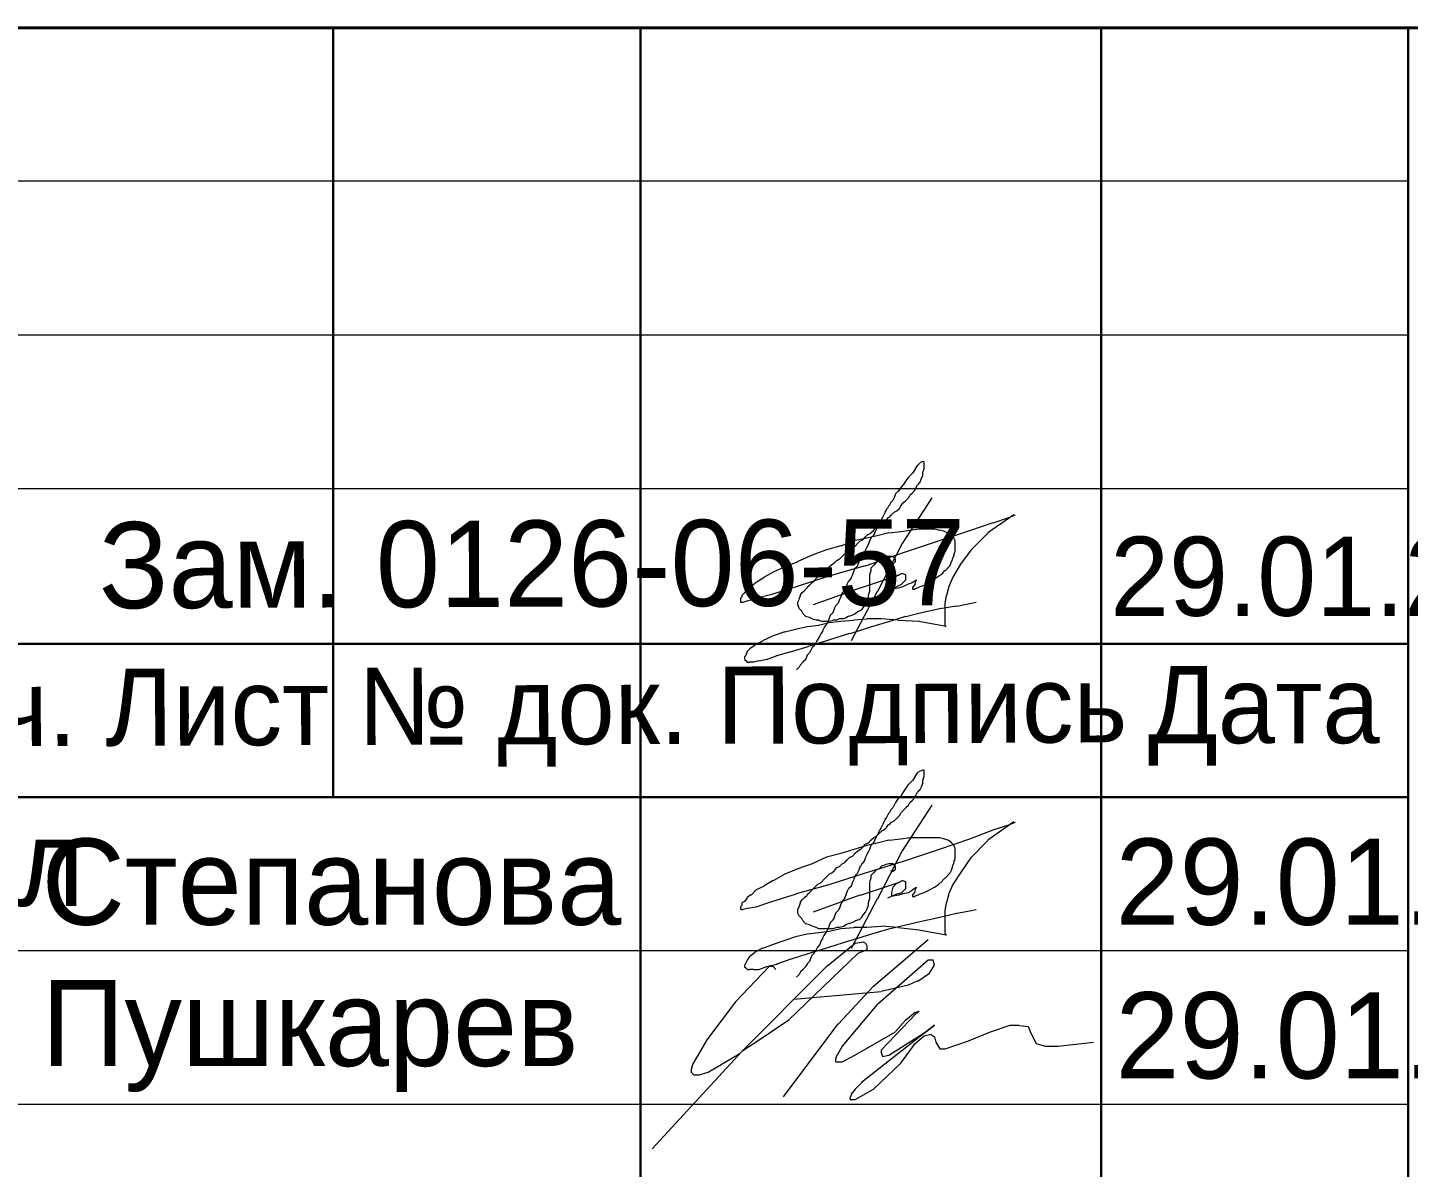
# Model space of a CAD drawing. Header units: millimetres. Extents: x -401725 to 250493, y 305116 to 802890.
# Drawn here: x -375096.663 to -375094.895, y 508959.035 to 508960.494 of the extents above; entities that cross this region are included whole.
import ezdxf

# ---------------------------------------------------------------- set-up
doc = ezdxf.new("R2010")
doc.units = ezdxf.units.MM
doc.layers.add('PDF _Геометрия', color=7, linetype='Continuous', true_color=0x1d1d1d)
doc.layers.add('PDF _Текст', color=7, linetype='Continuous')

msp = doc.modelspace()

# ---------------------------------------------------------------- linework, layer by layer
at = {"layer": 'PDF _Геометрия', "color": 7, "lineweight": 40}
msp.add_lwpolyline([(-375090.1697171002, 508960.4936538667), (-375097.4529320637, 508960.4936538667)], dxfattribs=at)
at = {"layer": 'PDF _Геометрия', "color": 7, "lineweight": 30}
for points in [[(-375096.2713508078, 508960.4937047294), (-375096.2713508078, 508959.5087061833)], [(-375095.8779758349, 508960.4937928913), (-375095.8779758349, 508958.3287204412)], [(-375095.2881863384, 508960.4939454792), (-375095.2881863384, 508958.3289234793)], [(-375094.8948147564, 508960.4938946165), (-375094.8948147564, 508958.3290660636)], [(-375094.8948147564, 508959.7054356864), (-375097.4530848929, 508959.7054356864)], [(-375094.8948147564, 508959.5088380573), (-375097.4530848929, 508959.5088380573)]]:
    msp.add_lwpolyline(points, dxfattribs=at)
at = {"layer": 'PDF _Геометрия', "color": 7, "lineweight": 9}
for points in [[(-375094.8948147564, 508960.2972935966), (-375097.4530848929, 508960.2972935966)], [(-375094.8948147564, 508960.1004348726), (-375097.4530848929, 508960.1004348726)], [(-375094.8948147564, 508959.9038372434), (-375097.4530848929, 508959.9038372434)], [(-375094.8948147564, 508959.3122370373), (-375097.4530848929, 508959.3122370373)], [(-375094.8948147564, 508959.1156360173), (-375097.4530848929, 508959.1156360173)]]:
    msp.add_lwpolyline(points, dxfattribs=at)
at = {"layer": 'PDF _Геометрия', "color": 5, "lineweight": 9}
for points in [[(-375095.5231784717, 508959.9339682656), (-375095.5264693898, 508959.9289053146)], [(-375095.5196486051, 508959.9371115761), (-375095.5229397988, 508959.9338203825)], [(-375095.5163866151, 508959.9386917085), (-375095.5196780842, 508959.937170037)], [(-375095.5147590109, 508959.9371997381), (-375095.5165313405, 508959.9387214095)], [(-375095.5147590109, 508959.9339072304), (-375095.5147590109, 508959.9371986996)], [(-375095.5147590109, 508959.9288447033), (-375095.5147590109, 508959.933908502)], [(-375095.5348599224, 508959.9187908567), (-375095.5381497385, 508959.9139826639)], [(-375095.5296990608, 508959.9237313136), (-375095.5347611641, 508959.9186692103)], [(-375095.5264404617, 508959.9288480941), (-375095.5297311043, 508959.9237855671)], [(-375095.5197910205, 508959.9120769895), (-375095.5180188393, 508959.9171403644)], [(-375095.5181600255, 508959.9171700343), (-375095.516387696, 508959.9204615034)], [(-375095.5165290305, 508959.9255521957), (-375095.514756701, 508959.9288436649)], [(-375095.5163866151, 508959.9204625419), (-375095.5163866151, 508959.9255263406)], [(-375095.5481723681, 508959.9005650809), (-375095.5514610822, 508959.8972763668)], [(-375095.5446425016, 508959.9054716293), (-375095.5479314912, 508959.9004116453)], [(-375095.5413805116, 508959.9088116087), (-375095.5446697767, 508959.9055223436)], [(-375095.5381219124, 508959.9139283893), (-375095.541411453, 508959.9088675576)], [(-375095.5329881776, 508959.8953838743), (-375095.5296978105, 508959.8986742414)], [(-375095.5297295784, 508959.8987272445), (-375095.5264389358, 508959.9022710135)], [(-375095.526582877, 508959.9022978012), (-375095.5248109925, 508959.9055884438)], [(-375095.524951882, 508959.9056174355), (-375095.5231798492, 508959.9089083537)], [(-375095.5229377219, 508959.9087573552), (-375095.5196465282, 508959.9120510806)], [(-375095.5598538189, 508959.8821290729), (-375095.5616242199, 508959.8788411853)], [(-375095.5579515565, 508959.8854893973), (-375095.5597219575, 508959.8819485953)], [(-375095.5546929573, 508959.8888259858), (-375095.5579811204, 508959.8855378228)], [(-375095.5530619624, 508959.8921388385), (-375095.55483266, 508959.8888503999)], [(-375095.5514309673, 508959.8972251015), (-375095.5532016651, 508959.8921659652)], [(-375095.5464125212, 508959.8786534598), (-375095.5446415268, 508959.8819424494)], [(-375095.5446696284, 508959.8819934392), (-375095.5413803632, 508959.8855357247)], [(-375095.5047051643, 508959.8920947576), (-375095.5429464448, 508959.8338464496)], [(-375095.5414110292, 508959.8855877317), (-375095.5381214886, 508959.8888772724)], [(-375095.5381490391, 508959.8889311019), (-375095.5348592231, 508959.8922209181)], [(-375095.5347310704, 508959.8920405041), (-375095.5329594826, 508959.8953305957)], [(-375095.5696330073, 508959.8637778359), (-375095.5714029632, 508959.8604907749)], [(-375095.5680054031, 508959.8670872977), (-375095.5697755074, 508959.8637999612)], [(-375095.5663744081, 508959.8704001504), (-375095.5681445124, 508959.8671102851)], [(-375095.5647434131, 508959.8737096122), (-375095.5665136657, 508959.8704220001)], [(-375095.5664015348, 508959.8620993691), (-375095.5631139228, 508959.8638696218)], [(-375095.5631158089, 508959.8772733871), (-375095.5648860615, 508959.8737354107)], [(-375095.5614848139, 508959.8788162202), (-375095.5632550666, 508959.8772963319)], [(-375095.5631429356, 508959.8639202513), (-375095.5598550481, 508959.8672081389)], [(-375095.5596096783, 508959.8670466076), (-375095.5563215152, 508959.8703373001)], [(-375095.5563510791, 508959.870386587), (-375095.5530626405, 508959.8736750256)], [(-375095.5530924799, 508959.8737231756), (-375095.5498037658, 508959.8754940216)], [(-375095.5495592225, 508959.8753406072), (-375095.5462702329, 508959.8786295968)], [(-375095.3998433751, 508959.87060021), (-375095.4331028729, 508959.8472423948)], [(-375095.426417404, 508959.8603090046), (-375095.4063634981, 508959.8671603326)], [(-375095.4063198834, 508959.867124597), (-375095.3979408372, 508959.8704279724)], [(-375095.5897644363, 508959.8422290349), (-375095.5864787528, 508959.8455147184)], [(-375095.5862311789, 508959.8453486096), (-375095.5829452199, 508959.8471179721)], [(-375095.5829725798, 508959.84716271), (-375095.5796863452, 508959.8504489445)], [(-375095.5780558588, 508959.847186446), (-375095.5798255181, 508959.8438999359)], [(-375095.5797105897, 508959.8504925169), (-375095.5764240797, 508959.8537790269)], [(-375095.5764248638, 508959.8504925169), (-375095.5781945231, 508959.8472060069)], [(-375095.5747972596, 508959.8538019787), (-375095.5765670672, 508959.8505151931)], [(-375095.5764519905, 508959.8538257146), (-375095.573165205, 508959.8555955222)], [(-375095.5731662646, 508959.8571114405), (-375095.5749360722, 508959.8538246549)], [(-375095.5598538189, 508959.847227136), (-375095.5732582836, 508959.8439392485)], [(-375095.5712640022, 508959.8604683741), (-375095.5730339582, 508959.8569284622)], [(-375095.572922124, 508959.8554329737), (-375095.5696350629, 508959.8587200348)], [(-375095.569660134, 508959.8587661714), (-375095.5663727974, 508959.862053508)], [(-375095.5446425016, 508959.8487970959), (-375095.5595694544, 508959.8470261015)], [(-375095.53295766, 508959.8502822847), (-375095.5445995227, 508959.8487637808)], [(-375095.5212762093, 508959.8520251775), (-375095.5329209965, 508959.8502531446)], [(-375095.511497021, 508959.8521811562), (-375095.5213722549, 508959.8521811562)], [(-375095.5014465652, 508959.8521336844), (-375095.5113242787, 508959.8521336844)], [(-375095.4946547087, 508959.8505162528), (-375095.501240953, 508959.8520386885)], [(-375095.4964111648, 508959.8371122543), (-375095.4563502314, 508959.8502968653)], [(-375095.4881341194, 508959.8488547402), (-375095.4947214659, 508959.850625723)], [(-375095.4829732579, 508959.8469558686), (-375095.4880408713, 508959.8487295334)], [(-375095.4797112679, 508959.8437176145), (-375095.4830054921, 508959.8470118387)], [(-375095.4564060107, 508959.8504348726), (-375095.4264645791, 508959.8605845104)], [(-375095.4329854649, 508959.847013513), (-375095.4545498426, 508959.8254491353)], [(-375095.6215230626, 508959.830550975), (-375095.6399579686, 508959.8255003158)], [(-375095.6046807503, 508959.8371529444), (-375095.6213549192, 508959.8303316935)], [(-375095.6095940804, 508959.8255087929), (-375095.6063097744, 508959.8287956253)], [(-375095.6063320904, 508959.828835209), (-375095.6030477844, 508959.8303510425)], [(-375095.5881063145, 508959.8404352795), (-375095.6047874771, 508959.837149596)], [(-375095.6030734912, 508959.8303916054), (-375095.5997889097, 508959.833928847)], [(-375095.599814892, 508959.8339689437), (-375095.596530035, 508959.8372538008)], [(-375095.5962816346, 508959.8370885184), (-375095.5929965021, 508959.8388574359)], [(-375095.5930230354, 508959.838899228), (-375095.5897376274, 508959.842184636)], [(-375095.5881063145, 508959.828811473), (-375095.5898755288, 508959.8255232621)], [(-375095.5864787104, 508959.832117544), (-375095.5882479246, 508959.8288318605)], [(-375095.5731662646, 508959.843965146), (-375095.5880832144, 508959.8404255308)], [(-375095.5848477154, 508959.8371936345), (-375095.5866170779, 508959.8321383129)], [(-375095.582945453, 508959.8402928641), (-375095.5847148155, 508959.8370069051)], [(-375095.5796868538, 508959.8438769841), (-375095.5829730884, 508959.8403379623)], [(-375095.5430115066, 508959.8336434229), (-375095.5746390556, 508959.7721569348)], [(-375095.5413703391, 508959.8221213418), (-375095.4962836717, 508959.8370632668)], [(-375095.4764526687, 508959.8404793604), (-375095.4797471684, 508959.8437763944)], [(-375095.4748216737, 508959.8372139796), (-375095.4765957834, 508959.8405087548)], [(-375095.4748216737, 508959.8321446708), (-375095.4748216737, 508959.8372135557)], [(-375095.4748216737, 508959.8288487723), (-375095.4748216737, 508959.8321435475)], [(-375095.4748216737, 508959.8237794635), (-375095.4748216737, 508959.8288483485)], [(-375095.6764004498, 508959.8103890284), (-375095.6930452455, 508959.8038294657)], [(-375095.6581984098, 508959.8189237777), (-375095.676616298, 508959.8105978831)], [(-375095.6397251025, 508959.8255087929), (-375095.6581522732, 508959.818693264)], [(-375095.6296949919, 508959.8087817693), (-375095.6264123389, 508959.8120644222)], [(-375095.6264363927, 508959.8120980128), (-375095.6231534642, 508959.8138657435)], [(-375095.6229031353, 508959.8136950994), (-375095.6196199313, 508959.8169783033)], [(-375095.6196445361, 508959.8170147337), (-375095.6163610566, 508959.8202982132)], [(-375095.6163825461, 508959.8205886811), (-375095.6130987911, 508959.8221067864)], [(-375095.6131239469, 508959.8221416868), (-375095.609840192, 508959.8254254418)], [(-375095.5981601611, 508959.8104466727), (-375095.5999289303, 508959.8056482546)], [(-375095.5965291661, 508959.8140070568), (-375095.5982979353, 508959.8104695185)], [(-375095.5946269038, 508959.8171028956), (-375095.5963958213, 508959.8138177631)], [(-375095.5913683046, 508959.8221993311), (-375095.5946537126, 508959.8171448573)], [(-375095.5897373096, 508959.8255020112), (-375095.5915063754, 508959.8222166032)], [(-375095.589706792, 508959.8053265013), (-375095.541379897, 508959.8220258472)], [(-375095.5731662646, 508959.8121081853), (-375095.5764530502, 508959.8088213998)], [(-375095.5696330073, 508959.8137120536), (-375095.5729200683, 508959.8119420976)], [(-375095.5647434131, 508959.8170655963), (-375095.5698012778, 508959.8137779842)], [(-375095.5598538189, 508959.8171300223), (-375095.5649121075, 508959.8171300223)], [(-375095.5546929573, 508959.8169876069), (-375095.5597516698, 508959.8169876069)], [(-375095.5547200841, 508959.8071711193), (-375095.5514316455, 508959.8104595579)], [(-375095.5514309673, 508959.813745962), (-375095.5547194059, 508959.8170344006)], [(-375095.5514309673, 508959.8104568452), (-375095.5514309673, 508959.8137452838)], [(-375095.4814880691, 508959.8054519624), (-375095.4797142561, 508959.8105199996)], [(-375095.4798570741, 508959.8105483979), (-375095.4780831127, 508959.8138428977)], [(-375095.4782260791, 508959.8138680323), (-375095.4764521177, 508959.8189364934)], [(-375095.4765984749, 508959.8189644678), (-375095.4748243652, 508959.8237799085)], [(-375095.4547207623, 508959.8254816662), (-375095.4681589234, 508959.807226051)], [(-375095.708182812, 508959.7971410087), (-375095.7197749564, 508959.790588927)], [(-375095.6929714947, 508959.8036480345), (-375095.7080967693, 508959.7970912279)], [(-375095.6514268983, 508959.7905492118), (-375095.6481461739, 508959.7938324598)], [(-375095.6478936409, 508959.7936586139), (-375095.644612641, 508959.7954227823)], [(-375095.6446350418, 508959.7954557601), (-375095.6413537663, 508959.7987395597)], [(-375095.6414917312, 508959.7987550495), (-375095.6397247423, 508959.8005195141)], [(-375095.6397454476, 508959.8005521957), (-375095.6364636211, 508959.8038365467)], [(-375095.6364936301, 508959.7921462983), (-375095.5897397467, 508959.8055406541)], [(-375095.636215581, 508959.8036615978), (-375095.6329334791, 508959.8069436998)], [(-375095.632953591, 508959.8069778413), (-375095.6296712136, 508959.8087452754)], [(-375095.6063083545, 508959.793678959), (-375095.608076827, 508959.790394653)], [(-375095.6046807503, 508959.7987516586), (-375095.6064492228, 508959.7936988801)], [(-375095.6030497553, 508959.8020543387), (-375095.6048182278, 508959.7987700327)], [(-375095.5997877653, 508959.805373973), (-375095.6030723468, 508959.8020893916)], [(-375095.5963630148, 508959.7769214177), (-375095.5462691758, 508959.7936193649)], [(-375095.5848477154, 508959.7939705714), (-375095.5848477154, 508959.7904343739)], [(-375095.582945453, 508959.7985855073), (-375095.5847148155, 508959.7937829518)], [(-375095.5796868538, 508959.8054519624), (-375095.5829730884, 508959.8021657279)], [(-375095.582945453, 508959.8021255464), (-375095.582945453, 508959.7985868213)], [(-375095.5764248638, 508959.8087783784), (-375095.5797113738, 508959.8054918684)], [(-375095.5579820741, 508959.8086427448), (-375095.554693911, 508959.807125131)], [(-375095.5498033632, 508959.7922649778), (-375095.5548629233, 508959.7872054177)], [(-375095.5430115066, 508959.7954354151), (-375095.5495900368, 508959.79214615)], [(-375095.5381219124, 508959.7937298216), (-375095.5431827441, 508959.7955011127)], [(-375095.5381219124, 508959.7871515881), (-375095.5381219124, 508959.7937306693)], [(-375095.4964620274, 508959.7920513548), (-375095.4913952618, 508959.7953447525)], [(-375095.491426627, 508959.795394725), (-375095.4881329539, 508959.7989417577)], [(-375095.4878967605, 508959.7987889579), (-375095.4846028118, 508959.8020829066)], [(-375095.4846347705, 508959.8021323281), (-375095.4813405463, 508959.8054265523)], [(-375095.4680298172, 508959.8072084186), (-375095.4779157959, 508959.7904783008)], [(-375095.7364386984, 508959.7787287365), (-375095.7414753704, 508959.7736920646)], [(-375095.7296468419, 508959.7835979856), (-375095.7361956175, 508959.7788148607)], [(-375095.7195929953, 508959.7902575994), (-375095.7296705778, 508959.7837071707)], [(-375095.7098036344, 508959.7687630518), (-375095.6780272062, 508959.7788508068)], [(-375095.6781162158, 508959.7788440252), (-375095.6364622648, 508959.7922237791)], [(-375095.6679979432, 508959.7737068995), (-375095.6647183208, 508959.7769865219)], [(-375095.6647359532, 508959.7772638928), (-375095.6614560553, 508959.7805437907)], [(-375095.6614773541, 508959.7805733546), (-375095.6581974562, 508959.7838557755)], [(-375095.6579440967, 508959.783675975), (-375095.6546636478, 508959.786956424)], [(-375095.6564182178, 508959.7556371024), (-375095.5965327452, 508959.7771150136)], [(-375095.6546854975, 508959.78723975), (-375095.6514050486, 508959.7905201989)], [(-375095.614731206, 508959.7771282591), (-375095.6164992335, 508959.7738422538)], [(-375095.613100211, 508959.7821975679), (-375095.6148683868, 508959.7771456371)], [(-375095.611469216, 508959.7854968572), (-375095.6132373918, 508959.7822131022)], [(-375095.6079393495, 508959.7903762788), (-375095.61122338, 508959.7853239242)], [(-375095.5848477154, 508959.7904339231), (-375095.5848477154, 508959.7856313676)], [(-375095.5848477154, 508959.7856291), (-375095.5848477154, 508959.7820929026)], [(-375095.5848477154, 508959.7820924518), (-375095.5848477154, 508959.7772898963)], [(-375095.5848477154, 508959.7772876287), (-375095.5848477154, 508959.7722323071)], [(-375095.5613796978, 508959.773717072), (-375095.5563209854, 508959.7754876214)], [(-375095.5565206212, 508959.7755922077), (-375095.548172347, 508959.7771100757)], [(-375095.5546929573, 508959.7871414155), (-375095.5564635067, 508959.7803121537)], [(-375095.5563782058, 508959.7755718626), (-375095.5498007776, 508959.7788605767)], [(-375095.5563239523, 508959.7802919147), (-375095.5563239523, 508959.7754886672)], [(-375095.5495897401, 508959.7787355182), (-375095.5430112099, 508959.7820247833)], [(-375095.5479587451, 508959.7769858437), (-375095.5413802149, 508959.7787569865)], [(-375095.5431810487, 508959.7820924518), (-375095.538120217, 508959.7871532835)], [(-375095.5414381559, 508959.778847416), (-375095.5348585237, 508959.7821372321)], [(-375095.534761588, 508959.7819941174), (-375095.5296994847, 508959.7837658535)], [(-375095.5298719938, 508959.7838353446), (-375095.5248094667, 508959.7871259872)], [(-375095.5298414762, 508959.7754362289), (-375095.5280697401, 508959.7754362289)], [(-375095.5280680659, 508959.7787287365), (-375095.529839802, 508959.7772075745)], [(-375095.5296990608, 508959.7771859034), (-375095.5296990608, 508959.7754166983)], [(-375095.5264404617, 508959.7820415891), (-375095.5282123462, 508959.7787509465)], [(-375095.5282104812, 508959.7754599648), (-375095.5264385967, 508959.7754599648)], [(-375095.5280680659, 508959.7754362289), (-375095.5280680659, 508959.7754362289)], [(-375095.5248094667, 508959.7871244613), (-375095.5265813512, 508959.7820619342)], [(-375095.5264709793, 508959.7755040458), (-375095.5231800611, 508959.7772735471)], [(-375095.5229377219, 508959.7771146957), (-375095.5196465282, 508959.7786362399)], [(-375095.5198215381, 508959.7787050006), (-375095.5147577394, 508959.7804773301)], [(-375095.5145487788, 508959.7803631224), (-375095.5079647384, 508959.7836551425)], [(-375095.5080315804, 508959.7837505735), (-375095.501446438, 508959.7888160676)], [(-375095.5013516216, 508959.7886842487), (-375095.4962857037, 508959.7919770954)], [(-375095.4829732579, 508959.7787965534), (-375095.4862672066, 508959.7671410426)], [(-375095.4780836637, 508959.7905288667), (-375095.4831521248, 508959.778868872)], [(-375095.749883387, 508959.7587295503), (-375095.7481211452, 508959.7587295503)], [(-375095.7481201492, 508959.7655281886), (-375095.749882391, 508959.7637659468)], [(-375095.7497477534, 508959.763758169), (-375095.7497477534, 508959.7622476761)], [(-375095.7497477534, 508959.7622458535), (-375095.7497477534, 508959.7604836117)], [(-375095.7497477534, 508959.7604860065), (-375095.7497477534, 508959.7604860065)], [(-375095.7497477534, 508959.7604860065), (-375095.7497477534, 508959.7587237647)], [(-375095.748252392, 508959.7587397228), (-375095.7464900019, 508959.7587397228)], [(-375095.7448581592, 508959.7705805431), (-375095.7481311694, 508959.7673075329)], [(-375095.7481201492, 508959.7670405041), (-375095.7481201492, 508959.7655274937)], [(-375095.746363693, 508959.7588075397), (-375095.7413278688, 508959.7603182869)], [(-375095.7413282926, 508959.7736628185), (-375095.7446015784, 508959.7703895328)], [(-375095.7412299582, 508959.7604283622), (-375095.729643663, 508959.76370275)], [(-375095.7297214404, 508959.763866676), (-375095.7098131924, 508959.7689067388)], [(-375095.6765360835, 508959.7586990327), (-375095.6747705779, 508959.7622275215)], [(-375095.6764004498, 508959.7554065252), (-375095.6764004498, 508959.7586875674)], [(-375095.6749050884, 508959.7622424627), (-375095.673139583, 508959.767286764)], [(-375095.6732740934, 508959.7673015989), (-375095.6715084396, 508959.7705806703)], [(-375095.6712565424, 508959.7703974377), (-375095.6679771955, 508959.7736793071)], [(-375095.6247816618, 508959.7572850516), (-375095.6280643147, 508959.7537498869)], [(-375095.6231540576, 508959.7621000473), (-375095.6249217883, 508959.7573019211)], [(-375095.6215230626, 508959.7656502589), (-375095.6232907933, 508959.7621173228)], [(-375095.6196208003, 508959.7702584132), (-375095.6213886793, 508959.7654598843)], [(-375095.616362201, 508959.773825579), (-375095.6196456805, 508959.7705420995)], [(-375095.5747972596, 508959.7721403305), (-375095.6081707745, 508959.7089329161)], [(-375095.5881063145, 508959.758800758), (-375095.5898755288, 508959.7555150745)], [(-375095.5864787104, 508959.7638734577), (-375095.5882479246, 508959.7588185599)], [(-375095.5848477154, 508959.7722352741), (-375095.5866170779, 508959.7671799525)], [(-375095.5864787104, 508959.7671591836), (-375095.5864787104, 508959.7638735001)], [(-375095.4865031245, 508959.7672982081), (-375095.4882766408, 508959.757163829)], [(-375095.4881341194, 508959.7571392454), (-375095.4881341194, 508959.7472582258)], [(-375095.4730821718, 508959.7536975408), (-375095.4563478578, 508959.7569936935)], [(-375095.4562975038, 508959.7569188407), (-375095.4479289481, 508959.7586939888)], [(-375095.6747694548, 508959.7503745156), (-375095.6765349602, 508959.7554188169)], [(-375095.6715108556, 508959.7471226981), (-375095.674789927, 508959.7506540057)], [(-375095.6696085932, 508959.743647085), (-375095.671374247, 508959.7469261564)], [(-375095.6663466032, 508959.7403952676), (-375095.66962595, 508959.7436746144)], [(-375095.661457009, 508959.7389168604), (-375095.6665030058, 508959.7404331825)], [(-375095.6348355084, 508959.742253449), (-375095.6366026457, 508959.7372044852)], [(-375095.631302251, 508959.7453560694), (-375095.6345843529, 508959.7420739675)], [(-375095.6296712559, 508959.7504219874), (-375095.6314386899, 508959.7453721759)], [(-375095.6280436518, 508959.7537178858), (-375095.6298110858, 508959.7504355084)], [(-375095.611469216, 508959.7405376829), (-375095.614752971, 508959.7387695072)], [(-375095.6063083545, 508959.7421415512), (-375095.6113611329, 508959.7403756051)], [(-375095.6030497553, 508959.743691166), (-375095.6063340613, 508959.7421728061)], [(-375095.5981601611, 508959.7472786768), (-375095.6032137873, 508959.7437436653)], [(-375095.5946269038, 508959.7486214503), (-375095.5979120362, 508959.7471027083)], [(-375095.5929959088, 508959.7521750527), (-375095.5947648262, 508959.7486397447)], [(-375095.5897373096, 508959.7554980779), (-375095.5930227176, 508959.7522101426)], [(-375095.5598809456, 508959.7337593897), (-375095.5381193693, 508959.7405889821)], [(-375095.5380201872, 508959.7404257851), (-375095.5180198565, 508959.7454891599)], [(-375095.5179599658, 508959.7453899778), (-375095.4946547934, 508959.7504563197)], [(-375095.4947360888, 508959.7505610119), (-375095.4731933278, 508959.7538583216)], [(-375095.4881341194, 508959.7472583318), (-375095.4881341194, 508959.7371239527)], [(-375095.6796590489, 508959.7236105996), (-375095.6930242011, 508959.7203323547)], [(-375095.664718999, 508959.72703535), (-375095.6796034391, 508959.7237532048)], [(-375095.6497755583, 508959.7287070351), (-375095.6646649999, 508959.7271928546)], [(-375095.6581984098, 508959.7371773585), (-375095.6614783077, 508959.7389409344)], [(-375095.6530375483, 508959.73549211), (-375095.6580843928, 508959.7370086868)], [(-375095.6497755583, 508959.7355192367), (-375095.6530562827, 508959.7355192367)], [(-375095.6364631125, 508959.7321419581), (-375095.6498428665, 508959.7288601316)], [(-375095.6446146967, 508959.7335864568), (-375095.6496623889, 508959.7353531491)], [(-375095.6446146967, 508959.7219762137), (-375095.646381389, 508959.7186952138)], [(-375095.6397251025, 508959.73388146), (-375095.6447736424, 508959.73388146)], [(-375095.6429837017, 508959.7252687213), (-375095.6447505423, 508959.7219874459)], [(-375095.6397251025, 508959.7303448118), (-375095.6430066535, 508959.7255512231)], [(-375095.6380941075, 508959.7338950234), (-375095.6398610965, 508959.7303610455)], [(-375095.6364631125, 508959.7339085868), (-375095.6397449389, 508959.7339085868)], [(-375095.6364631125, 508959.7371909218), (-375095.6382302498, 508959.7339090954)], [(-375095.6215230626, 508959.7338305974), (-375095.6364225072, 508959.7323128743)], [(-375095.631302251, 508959.7352581419), (-375095.6363516386, 508959.7337433256)], [(-375095.6264126568, 508959.7355531452), (-375095.6314628921, 508959.7355531452)], [(-375095.6231540576, 508959.7370993691), (-375095.6264369861, 508959.7355841714)], [(-375095.6179898052, 508959.737187531), (-375095.6230408882, 508959.737187531)], [(-375095.6046807503, 508959.7353395221), (-375095.6213549192, 508959.7338211622)], [(-375095.614731206, 508959.7387371458), (-375095.6180146855, 508959.737219168)], [(-375095.6094855734, 508959.7187108329), (-375095.5829451351, 508959.7270521135)], [(-375095.5881063145, 508959.7370654607), (-375095.6047874771, 508959.7355489914)], [(-375095.5696330073, 508959.7370993691), (-375095.5880911193, 508959.7370993691)], [(-375095.5831217768, 508959.7270929943), (-375095.5598536493, 508959.7339216839)], [(-375095.5481723681, 508959.7356175712), (-375095.5699284768, 508959.7371379689)], [(-375095.5212762093, 508959.7338034707), (-375095.5478567019, 508959.735322356)], [(-375095.4865031245, 508959.7272659272), (-375095.5214667323, 508959.7338532737)], [(-375095.4882799257, 508959.7287850245), (-375095.4865064093, 508959.7272648676)], [(-375095.4881341194, 508959.737123105), (-375095.4881341194, 508959.7287622422)], [(-375095.7214952577, 508959.7088333101), (-375095.7315719925, 508959.7037949427)], [(-375095.708182812, 508959.7154929238), (-375095.7215389783, 508959.7089408421)], [(-375095.6929714947, 508959.7204537257), (-375095.7080967693, 508959.7154119674)], [(-375095.6632236377, 508959.7020990978), (-375095.6364641298, 508959.7104324125)], [(-375095.6530375483, 508959.7069785195), (-375095.6548039438, 508959.7036980706)], [(-375095.6514065533, 508959.7105253402), (-375095.6531729488, 508959.7072423679)], [(-375095.6481445633, 508959.7155980399), (-375095.6514252877, 508959.7105507716)], [(-375095.6465169591, 508959.7188905475), (-375095.6482836513, 508959.7156095476)], [(-375095.6366157004, 508959.7104914318), (-375095.6098404675, 508959.7188271176)], [(-375095.7448581592, 508959.6890070568), (-375095.7448581592, 508959.6854822765)], [(-375095.7429592877, 508959.690312531), (-375095.7447218261, 508959.6888017837)], [(-375095.7413282926, 508959.6953547131), (-375095.7430908311, 508959.6903188888)], [(-375095.7380663026, 508959.6988947521), (-375095.7413398639, 508959.6953693785)], [(-375095.7312744461, 508959.7037504379), (-375095.7378226706, 508959.6987133421)], [(-375095.7163784771, 508959.6853212116), (-375095.7030200642, 508959.6903621221)], [(-375095.7032287918, 508959.6905024181), (-375095.684821733, 508959.6955454479)], [(-375095.6847826112, 508959.6955140827), (-375095.6630866477, 508959.7020733274)], [(-375095.664718999, 508959.6904583372), (-375095.6664849495, 508959.6854127643)], [(-375095.661457009, 508959.6937576265), (-375095.6647369069, 508959.6904777286)], [(-375095.6598294048, 508959.6973010564), (-375095.6615955037, 508959.6937713816)], [(-375095.6581984098, 508959.700593564), (-375095.6599645087, 508959.6973111431)], [(-375095.6546651524, 508959.7036894027), (-375095.6579456013, 508959.7004089538)], [(-375095.7447191346, 508959.6852771306), (-375095.7429565961, 508959.6837663833)], [(-375095.7430915305, 508959.6837715968), (-375095.741328992, 508959.6820090582)], [(-375095.741341856, 508959.6820219223), (-375095.7380682947, 508959.6820219223)], [(-375095.7382154997, 508959.6822897988), (-375095.7331784039, 508959.6822897988)], [(-375095.7329359587, 508959.6821066933), (-375095.7263866321, 508959.6838699736)], [(-375095.7264119786, 508959.6837037799), (-375095.7163335484, 508959.6854675052)], [(-375095.6747694548, 508959.6754708155), (-375095.6780482506, 508959.6721894975)], [(-375095.6731384597, 508959.6787599323), (-375095.6749039652, 508959.6754811364)], [(-375095.6696085932, 508959.6820999116), (-375095.6728876646, 508959.6785711264)], [(-375095.6663466032, 508959.6854025918), (-375095.66962595, 508959.6821207223)], [(-375095.5296990608, 508959.530413985), (-375095.5347611641, 508959.5253518817)], [(-375095.5264404617, 508959.535500248), (-375095.5297311043, 508959.5304377209)], [(-375095.5231784717, 508959.5405899019), (-375095.5264693898, 508959.5355269509)], [(-375095.5196486051, 508959.5421802068), (-375095.5229397988, 508959.5404080256)], [(-375095.5163866151, 508959.5437298216), (-375095.5196780842, 508959.5422081501)], [(-375095.5147590109, 508959.5437433849), (-375095.5165313405, 508959.5437433849)], [(-375095.5165290305, 508959.5305767454), (-375095.514756701, 508959.5353848223)], [(-375095.5163866151, 508959.5270197521), (-375095.5163866151, 508959.5305644112)], [(-375095.5147590109, 508959.5404508773), (-375095.5147590109, 508959.5437448784)], [(-375095.5147590109, 508959.5353849594), (-375095.5147590109, 508959.5404487581)], [(-375095.5446425016, 508959.5102723835), (-375095.5479314912, 508959.5069833939)], [(-375095.5413805116, 508959.5153552556), (-375095.5446697767, 508959.5105503984)], [(-375095.5381219124, 508959.5204381278), (-375095.541411453, 508959.5153772961)], [(-375095.5348599224, 508959.5255243908), (-375095.5381497385, 508959.5204631353)], [(-375095.526582877, 508959.5089363917), (-375095.5248109925, 508959.5122295656)], [(-375095.524951882, 508959.5122424627), (-375095.5231798492, 508959.5155333808)], [(-375095.5229377219, 508959.5153484739), (-375095.5196465282, 508959.5186396675)], [(-375095.5197910205, 508959.5186511541), (-375095.5180188393, 508959.5221955164)], [(-375095.5181600255, 508959.5222081473), (-375095.516387696, 508959.5270162242)], [(-375095.5579515565, 508959.4919347098), (-375095.5597219575, 508959.4886468222)], [(-375095.5546929573, 508959.4954984848), (-375095.5579811204, 508959.4922103217)], [(-375095.5530619624, 508959.4987943832), (-375095.55483266, 508959.4955059447)], [(-375095.5514309673, 508959.5020936725), (-375095.5532016651, 508959.4988052339)], [(-375095.5481723681, 508959.5071731538), (-375095.5514610822, 508959.5021135937)], [(-375095.5446696284, 508959.4887880085), (-375095.5413803632, 508959.4920798037)], [(-375095.5047051643, 508959.4987943832), (-375095.5429464448, 508959.4405460752)], [(-375095.5414110292, 508959.4921008611), (-375095.5381214886, 508959.4953904017)], [(-375095.5381490391, 508959.495664636), (-375095.5348592231, 508959.4989544522)], [(-375095.5347310704, 508959.4987536931), (-375095.5329594826, 508959.5020463156)], [(-375095.5329881776, 508959.5020699366), (-375095.5296978105, 508959.5053603037)], [(-375095.5297295784, 508959.5053827892), (-375095.5264389358, 508959.508924027)], [(-375095.5663744081, 508959.4771811562), (-375095.5681445124, 508959.473891291)], [(-375095.5647434131, 508959.4804770547), (-375095.5665136657, 508959.4771894426)], [(-375095.5631158089, 508959.4822572467), (-375095.5648860615, 508959.4804869941)], [(-375095.5614848139, 508959.4855531452), (-375095.5632550666, 508959.4822655331)], [(-375095.5598538189, 508959.4888490436), (-375095.5616242199, 508959.485561156)], [(-375095.5596096783, 508959.4737326699), (-375095.5563215152, 508959.4770233623)], [(-375095.5563510791, 508959.4770421317), (-375095.5530626405, 508959.4788102998)], [(-375095.5530924799, 508959.4788291054), (-375095.5498037658, 508959.4821203493)], [(-375095.5495592225, 508959.481928335), (-375095.5462702329, 508959.4854677938)], [(-375095.5464125212, 508959.4854785466), (-375095.5446415268, 508959.4887675362)], [(-375095.3998433751, 508959.4773133991), (-375095.4331028729, 508959.4539555839)], [(-375095.4063198834, 508959.4735699095), (-375095.3979408372, 508959.4771246563)], [(-375095.5829725798, 508959.4538182548), (-375095.5796863452, 508959.4571070172)], [(-375095.5797105897, 508959.457117544), (-375095.5764240797, 508959.4588846752)], [(-375095.5764248638, 508959.457117544), (-375095.5781945231, 508959.4538285059)], [(-375095.5747972596, 508959.4604134425), (-375095.5765670672, 508959.4571266569)], [(-375095.5764519905, 508959.4589011269), (-375095.573165205, 508959.4621904407)], [(-375095.5731662646, 508959.4639568724), (-375095.5749360722, 508959.4604197855)], [(-375095.5712640022, 508959.4670459295), (-375095.5730339582, 508959.4637563399)], [(-375095.572922124, 508959.4619935749), (-375095.5696350629, 508959.4652806359)], [(-375095.5696330073, 508959.470338437), (-375095.5714029632, 508959.467051376)], [(-375095.5680054031, 508959.4736343354), (-375095.5697755074, 508959.4703469989)], [(-375095.569660134, 508959.4655471772), (-375095.5663727974, 508959.4670669382)], [(-375095.5664015348, 508959.4670832287), (-375095.5631139228, 508959.4703708407)], [(-375095.5631429356, 508959.470640222), (-375095.5598550481, 508959.4739281096)], [(-375095.53295766, 508959.4569954737), (-375095.5445995227, 508959.4554769699)], [(-375095.5212762093, 508959.4571107624), (-375095.5329209965, 508959.4571107624)], [(-375095.511497021, 508959.4571717975), (-375095.5213722549, 508959.4571717975)], [(-375095.5014465652, 508959.4570293821), (-375095.5113242787, 508959.4570293821)], [(-375095.4946547087, 508959.4571209349), (-375095.501240953, 508959.4571209349)], [(-375095.4881341194, 508959.4553949963), (-375095.4947214659, 508959.4571685126)], [(-375095.4564060107, 508959.4556323552), (-375095.4264645791, 508959.4670506978)], [(-375095.426417404, 508959.4670866195), (-375095.4063634981, 508959.4736866392)], [(-375095.6046807503, 508959.4420249062), (-375095.6213549192, 508959.4369721278)], [(-375095.5881063145, 508959.4471755952), (-375095.6047874771, 508959.4421206975)], [(-375095.6030734912, 508959.4372404281), (-375095.5997889097, 508959.4405250096)], [(-375095.599814892, 508959.4405329357), (-375095.596530035, 508959.4423017049)], [(-375095.5962816346, 508959.4421028956), (-375095.5929965021, 508959.4453880281)], [(-375095.5930230354, 508959.445398794), (-375095.5897376274, 508959.448684202)], [(-375095.5897644363, 508959.4489456147), (-375095.5864787528, 508959.4504646115)], [(-375095.5864787104, 508959.4388375147), (-375095.5882479246, 508959.4355518312)], [(-375095.5731662646, 508959.4505596556), (-375095.5880832144, 508959.44727287)], [(-375095.5848477154, 508959.4421300223), (-375095.5866170779, 508959.4388415357)], [(-375095.5862311789, 508959.4502680431), (-375095.5829452199, 508959.4538042406)], [(-375095.582945453, 508959.4469823173), (-375095.5847148155, 508959.4419269956)], [(-375095.5796868538, 508959.4505325288), (-375095.5829730884, 508959.4469960349)], [(-375095.5780558588, 508959.4538250364), (-375095.5798255181, 508959.4505385264)], [(-375095.5430115066, 508959.4404515555), (-375095.5746390556, 508959.3787145797)], [(-375095.5598538189, 508959.4539471067), (-375095.5732582836, 508959.4506592192)], [(-375095.5446425016, 508959.4553746512), (-375095.5595694544, 508959.4536036568)], [(-375095.5413703391, 508959.4269661768), (-375095.4962836717, 508959.4419081019)], [(-375095.4964111648, 508959.4420859414), (-375095.4563502314, 508959.4555241026)], [(-375095.4829732579, 508959.4537029661), (-375095.4880408713, 508959.4554766308)], [(-375095.4797112679, 508959.4504341944), (-375095.4830054921, 508959.4537284186)], [(-375095.4764526687, 508959.4471654227), (-375095.4797471684, 508959.4504599224)], [(-375095.4748216737, 508959.4438796968), (-375095.4765957834, 508959.4471770065)], [(-375095.4748216737, 508959.4388137788), (-375095.4748216737, 508959.4438826638)], [(-375095.4748216737, 508959.43374447), (-375095.4748216737, 508959.438813355)], [(-375095.4329854649, 508959.453791128), (-375095.4545498426, 508959.4319705148)], [(-375095.6581984098, 508959.4238093029), (-375095.676616298, 508959.4172469841)], [(-375095.6397251025, 508959.4322355453), (-375095.6581522732, 508959.4239054545)], [(-375095.6215230626, 508959.4371014036), (-375095.6399579686, 508959.4323032774)], [(-375095.6229031353, 508959.4204794961), (-375095.6196199313, 508959.4237627001)], [(-375095.6196445361, 508959.4237686128), (-375095.6163610566, 508959.4255366402)], [(-375095.6163825461, 508959.425545414), (-375095.6130987911, 508959.428829169)], [(-375095.6131239469, 508959.4288345308), (-375095.609840192, 508959.4321182858)], [(-375095.6095940804, 508959.4321711193), (-375095.6063097744, 508959.4336869529)], [(-375095.6063320904, 508959.4336936074), (-375095.6030477844, 508959.4372305523)], [(-375095.5946269038, 508959.4236499334), (-375095.5963958213, 508959.4203648008)], [(-375095.5913683046, 508959.4271967541), (-375095.5946537126, 508959.4236586224)], [(-375095.5897373096, 508959.4320049681), (-375095.5915063754, 508959.4272032179)], [(-375095.5881063145, 508959.4355450071), (-375095.5898755288, 508959.4322593236)], [(-375095.589706792, 508959.4121210705), (-375095.541379897, 508959.4270492737)], [(-375095.5647434131, 508959.4220596284), (-375095.5698012778, 508959.420542269)], [(-375095.5598538189, 508959.423849993), (-375095.5649121075, 508959.4223325065)], [(-375095.5546929573, 508959.4236601059), (-375095.5597516698, 508959.4236601059)], [(-375095.5514309673, 508959.4203845525), (-375095.5547194059, 508959.4239259479)], [(-375095.4782260791, 508959.4205540946), (-375095.4764521177, 508959.4256225557)], [(-375095.4765984749, 508959.4256369668), (-375095.4748243652, 508959.430449873)], [(-375095.4748216737, 508959.4304485716), (-375095.4748216737, 508959.4337433468)], [(-375095.4547207623, 508959.4322084186), (-375095.4681589234, 508959.4121804874)], [(-375095.6929714947, 508959.4103781777), (-375095.7080967693, 508959.4020592766)], [(-375095.6764004498, 508959.4172107244), (-375095.6930452455, 508959.4104014898)], [(-375095.6446350418, 508959.4021960759), (-375095.6413537663, 508959.4054773513)], [(-375095.6414917312, 508959.4054750202), (-375095.6397247423, 508959.4069921064)], [(-375095.6397454476, 508959.4072450397), (-375095.6364636211, 508959.4105268662)], [(-375095.6364936301, 508959.3971267671), (-375095.5897397467, 508959.412037465)], [(-375095.636215581, 508959.4103205334), (-375095.6329334791, 508959.4120878191)], [(-375095.632953591, 508959.4120905529), (-375095.6296712136, 508959.4153729304)], [(-375095.6296949919, 508959.4153762788), (-375095.6264123389, 508959.4189114436)], [(-375095.6264363927, 508959.4189163179), (-375095.6231534642, 508959.4204315157)], [(-375095.6046807503, 508959.4036236204), (-375095.6064492228, 508959.4003393144)], [(-375095.6030497553, 508959.4086793659), (-375095.6048182278, 508959.4038817527)], [(-375095.5997877653, 508959.4122227958), (-375095.6030723468, 508959.4089382142)], [(-375095.5981601611, 508959.4155119125), (-375095.5999289303, 508959.4122270555)], [(-375095.5965291661, 508959.4205710488), (-375095.5982979353, 508959.4155174226)], [(-375095.582945453, 508959.4052749604), (-375095.5847148155, 508959.400472405)], [(-375095.5796868538, 508959.4121075071), (-375095.5829730884, 508959.4088212726)], [(-375095.582945453, 508959.4088116087), (-375095.582945453, 508959.4052754113)], [(-375095.5764248638, 508959.4154067964), (-375095.5797113738, 508959.4121177583)], [(-375095.5731662646, 508959.4171835976), (-375095.5764530502, 508959.4154163183)], [(-375095.5696330073, 508959.4202726547), (-375095.5729200683, 508959.4169830651)], [(-375095.5579820741, 508959.4153118528), (-375095.554693911, 508959.4137942391)], [(-375095.5547200841, 508959.4138097098), (-375095.5514316455, 508959.4170981484)], [(-375095.5514309673, 508959.4170988266), (-375095.5514309673, 508959.4203872652)], [(-375095.491426627, 508959.4021892942), (-375095.4881329539, 508959.405485501)], [(-375095.4878967605, 508959.4052953055), (-375095.4846028118, 508959.4085892542)], [(-375095.4846347705, 508959.4088624713), (-375095.4813405463, 508959.4121566956)], [(-375095.4814880691, 508959.4121685423), (-375095.4797142561, 508959.4154653005)], [(-375095.4798570741, 508959.4154746133), (-375095.4780831127, 508959.4205430744)], [(-375095.4680298172, 508959.4120362995), (-375095.4779157959, 508959.3970831229)], [(-375095.7296468419, 508959.3904264633), (-375095.7361956175, 508959.3836258117)], [(-375095.7195929953, 508959.3952245048), (-375095.7296705778, 508959.3904376531)], [(-375095.708182812, 508959.4022537202), (-375095.7197749564, 508959.3954496355)], [(-375095.6781162158, 508959.3855368691), (-375095.6364622648, 508959.3971494858)], [(-375095.6647359532, 508959.3839465642), (-375095.6614560553, 508959.3872264621)], [(-375095.6614773541, 508959.3872255085), (-375095.6581974562, 508959.3905054063)], [(-375095.6579440967, 508959.3902908296), (-375095.6546636478, 508959.3938236207)], [(-375095.6546854975, 508959.393824087), (-375095.6514050486, 508959.3971045359)], [(-375095.6514268983, 508959.3971030312), (-375095.6481461739, 508959.3988695751)], [(-375095.6478936409, 508959.3986628185), (-375095.644612641, 508959.4019438185)], [(-375095.613100211, 508959.3889175386), (-375095.6148683868, 508959.3838656078)], [(-375095.611469216, 508959.3922032645), (-375095.6132373918, 508959.3889195095)], [(-375095.6079393495, 508959.3952821491), (-375095.61122338, 508959.3919981185)], [(-375095.6063083545, 508959.4003378945), (-375095.608076827, 508959.395285116)], [(-375095.5963630148, 508959.3837634588), (-375095.5462691758, 508959.4004639359)], [(-375095.5848477154, 508959.4004260564), (-375095.5848477154, 508959.3971375697)], [(-375095.5848477154, 508959.3971369396), (-375095.5848477154, 508959.3923369118)], [(-375095.5848477154, 508959.3923355073), (-375095.5848477154, 508959.3872801858)], [(-375095.5848477154, 508959.3872797619), (-375095.5848477154, 508959.3839938029)], [(-375095.5546929573, 508959.3938139144), (-375095.5564635067, 508959.3869846527)], [(-375095.5563239523, 508959.3869779769), (-375095.5563239523, 508959.3821747295)], [(-375095.5498033632, 508959.398890005), (-375095.5548629233, 508959.3938304448)], [(-375095.5430115066, 508959.4019926254), (-375095.5495900368, 508959.3987033603)], [(-375095.5495897401, 508959.3852961193), (-375095.5430112099, 508959.3870672621)], [(-375095.5381219124, 508959.4004972641), (-375095.5431827441, 508959.4022685552)], [(-375095.5431810487, 508959.3870864839), (-375095.538120217, 508959.3921473156)], [(-375095.5414381559, 508959.3855775592), (-375095.5348585237, 508959.3870984665)], [(-375095.5381219124, 508959.3921456202), (-375095.5381219124, 508959.4004959925)], [(-375095.534761588, 508959.3871610824), (-375095.5296994847, 508959.3904514496)], [(-375095.5298719938, 508959.3904739351), (-375095.5248094667, 508959.3937645777)], [(-375095.5264404617, 508959.388693743), (-375095.5282123462, 508959.3854031004)], [(-375095.5248094667, 508959.3937630518), (-375095.5265813512, 508959.3889561823)], [(-375095.5198215381, 508959.3854995698), (-375095.5147577394, 508959.3870187094)], [(-375095.5145487788, 508959.3870932656), (-375095.5079647384, 508959.3903878181)], [(-375095.5080315804, 508959.3904196816), (-375095.501446438, 508959.3937122528)], [(-375095.5013516216, 508959.3937833969), (-375095.4962857037, 508959.3970762436)], [(-375095.4964620274, 508959.3971030312), (-375095.4913952618, 508959.4021697969)], [(-375095.4780836637, 508959.3972284924), (-375095.4831521248, 508959.3855684976)], [(-375095.7481201492, 508959.3705222207), (-375095.749882391, 508959.3687599789)], [(-375095.7497477534, 508959.3687657645), (-375095.7497477534, 508959.3687657645)], [(-375095.7497477534, 508959.3687657645), (-375095.7497477534, 508959.367252754)], [(-375095.7448581592, 508959.3755406669), (-375095.7481311694, 508959.3737782767)], [(-375095.7481201492, 508959.3737943832), (-375095.7481201492, 508959.3705216484)], [(-375095.7413282926, 508959.3803556625), (-375095.7446015784, 508959.3753198383)], [(-375095.7364386984, 508959.3838584023), (-375095.7414753704, 508959.3805845655)], [(-375095.7412299582, 508959.3670025266), (-375095.729643663, 508959.3687656585)], [(-375095.7297214404, 508959.3687420286), (-375095.7098131924, 508959.3755461134)], [(-375095.7098036344, 508959.3753473889), (-375095.6780272062, 508959.3854351438)], [(-375095.6765360835, 508959.3655071653), (-375095.6747705779, 508959.3687859612)], [(-375095.6749050884, 508959.3687827187), (-375095.673139583, 508959.3738270201)], [(-375095.6732740934, 508959.3738249008), (-375095.6715084396, 508959.3771039722)], [(-375095.6712565424, 508959.3771411443), (-375095.6679771955, 508959.3804204912)], [(-375095.6679979432, 508959.3804166976), (-375095.6647183208, 508959.3836963201)], [(-375095.6564182178, 508959.3622010944), (-375095.5965327452, 508959.3839316869)], [(-375095.6215230626, 508959.3722006875), (-375095.6232907933, 508959.3671500283)], [(-375095.6196208003, 508959.3752727903), (-375095.6213886793, 508959.3719895863)], [(-375095.616362201, 508959.3803285358), (-375095.6196456805, 508959.37553213)], [(-375095.614731206, 508959.383865184), (-375095.6164992335, 508959.3803291292)], [(-375095.5747972596, 508959.3787517942), (-375095.6081707745, 508959.3155443798)], [(-375095.5864787104, 508959.3705934284), (-375095.5882479246, 508959.3655385306)], [(-375095.5848477154, 508959.3789416814), (-375095.5866170779, 508959.3738863598)], [(-375095.5864787104, 508959.3738825451), (-375095.5864787104, 508959.3705943341)], [(-375095.5848477154, 508959.3839974268), (-375095.5848477154, 508959.3789421052)], [(-375095.5613796978, 508959.3804031343), (-375095.5563209854, 508959.3821736837)], [(-375095.5565206212, 508959.3822002806), (-375095.548172347, 508959.3839685968)], [(-375095.5563782058, 508959.3821934989), (-375095.5498007776, 508959.385482213)], [(-375095.5479587451, 508959.3837838038), (-375095.5413802149, 508959.3855549466)], [(-375095.5298414762, 508959.382105337), (-375095.5280697401, 508959.382105337)], [(-375095.5280680659, 508959.3853978446), (-375095.529839802, 508959.3838792136)], [(-375095.5296990608, 508959.3838719657), (-375095.5296990608, 508959.3821002296)], [(-375095.5282104812, 508959.3821121186), (-375095.5264385967, 508959.3821121186)], [(-375095.5280680659, 508959.382105337), (-375095.5280680659, 508959.382105337)], [(-375095.5264709793, 508959.382125682), (-375095.5231800611, 508959.3838977149)], [(-375095.5229377219, 508959.3837058144), (-375095.5196465282, 508959.3854779956)], [(-375095.4865031245, 508959.3738249008), (-375095.4882766408, 508959.3639438812)], [(-375095.4829732579, 508959.3852893377), (-375095.4862672066, 508959.3736338268)], [(-375095.749883387, 508959.3654868203), (-375095.7481211452, 508959.3654868203)], [(-375095.7497477534, 508959.367253449), (-375095.7497477534, 508959.3654937246)], [(-375095.7497477534, 508959.3654936019), (-375095.7497477534, 508959.3654936019)], [(-375095.748252392, 508959.3654766477), (-375095.7464900019, 508959.3654766477)], [(-375095.746363693, 508959.3654969928), (-375095.7413278688, 508959.3670077401)], [(-375095.6747694548, 508959.3571826482), (-375095.6765349602, 508959.3604614441)], [(-375095.6764004498, 508959.3604649833), (-375095.6764004498, 508959.3655088607)], [(-375095.6715108556, 508959.3539003131), (-375095.674789927, 508959.3571793845)], [(-375095.6696085932, 508959.350404355), (-375095.671374247, 508959.3536859488)], [(-375095.6663466032, 508959.3471186291), (-375095.66962595, 508959.350397976)], [(-375095.631302251, 508959.3520014416), (-375095.6345843529, 508959.3487193396)], [(-375095.6296712559, 508959.3552803858), (-375095.6314386899, 508959.3519980084)], [(-375095.6280436518, 508959.3603293496), (-375095.6298110858, 508959.3555345536)], [(-375095.6247816618, 508959.3638659978), (-375095.6280643147, 508959.3605833448)], [(-375095.6231540576, 508959.3671483329), (-375095.6249217883, 508959.3638654044)], [(-375095.6030497553, 508959.350319584), (-375095.6063340613, 508959.3488037504)], [(-375095.5981601611, 508959.3520896035), (-375095.6032137873, 508959.3505709888)], [(-375095.5946269038, 508959.3554194103), (-375095.5979120362, 508959.3521342778)], [(-375095.5929959088, 508959.3587085271), (-375095.5947648262, 508959.3554208676)], [(-375095.5897373096, 508959.3622485662), (-375095.5930227176, 508959.3587129617)], [(-375095.5881063145, 508959.3655376829), (-375095.5898755288, 508959.3622519994)], [(-375095.5380201872, 508959.3454808524), (-375095.5180198565, 508959.3502910585)], [(-375095.5179599658, 508959.3504755627), (-375095.4946547934, 508959.3552860543)], [(-375095.4947360888, 508959.3554431463), (-375095.4731933278, 508959.3605120312)], [(-375095.4881341194, 508959.3639338146), (-375095.4881341194, 508959.3537994355)], [(-375095.4881341194, 508959.3538019787), (-375095.4881341194, 508959.3439209591)], [(-375095.4730821718, 508959.3604412474), (-375095.4563478578, 508959.3637374001)], [(-375095.4562975038, 508959.3635811671), (-375095.4479289481, 508959.3653563153)], [(-375095.664718999, 508959.3337451482), (-375095.6796034391, 508959.3304655258)], [(-375095.661457009, 508959.3455995319), (-375095.6665030058, 508959.3471133309)], [(-375095.6497755583, 508959.3355287311), (-375095.6646649999, 508959.3337621872)], [(-375095.6581984098, 508959.3438261215), (-375095.6614783077, 508959.3455922204)], [(-375095.6530375483, 508959.3420934012), (-375095.6580843928, 508959.3438572734)], [(-375095.6497755583, 508959.340574304), (-375095.6530562827, 508959.3420910081)], [(-375095.6364631125, 508959.3370681733), (-375095.6498428665, 508959.3355534842)], [(-375095.6446146967, 508959.3403572901), (-375095.6496623889, 508959.3403572901)], [(-375095.6397251025, 508959.3403505085), (-375095.6447736424, 508959.3403505085)], [(-375095.6397251025, 508959.3370715642), (-375095.6430066535, 508959.3320230243)], [(-375095.6380941075, 508959.3406048216), (-375095.6398610965, 508959.3370708437)], [(-375095.6364631125, 508959.3406014307), (-375095.6397449389, 508959.3406014307)], [(-375095.6364631125, 508959.3438837658), (-375095.6382302498, 508959.3406019394)], [(-375095.6348355084, 508959.3489327296), (-375095.6366026457, 508959.3438837658)], [(-375095.6215230626, 508959.3406353391), (-375095.6364225072, 508959.3370998777)], [(-375095.631302251, 508959.3403878077), (-375095.6363516386, 508959.3403878077)], [(-375095.6264126568, 508959.3421510456), (-375095.6314628921, 508959.3403859883)], [(-375095.6231540576, 508959.3421476547), (-375095.6264369861, 508959.3421476547)], [(-375095.6179898052, 508959.3437040512), (-375095.6230408882, 508959.3421887263)], [(-375095.6046807503, 508959.3419815034), (-375095.6213549192, 508959.3404631435)], [(-375095.614731206, 508959.3454740707), (-375095.6180146855, 508959.3437060433)], [(-375095.611469216, 508959.3472406994), (-375095.614752971, 508959.3454725237)], [(-375095.6063083545, 508959.3488004867), (-375095.6113611329, 508959.3470320143)], [(-375095.6094855734, 508959.3253968952), (-375095.5829451351, 508959.3337381757)], [(-375095.5881063145, 508959.3420323661), (-375095.6047874771, 508959.3420323661)], [(-375095.5696330073, 508959.3436565794), (-375095.5880911193, 508959.3421394743)], [(-375095.5831217768, 508959.333812965), (-375095.5598536493, 508959.3406416546)], [(-375095.5481723681, 508959.342225644), (-375095.5699284768, 508959.3437460419)], [(-375095.5598809456, 508959.3405234414), (-375095.5381193693, 508959.3455842731)], [(-375095.5212762093, 508959.3386381332), (-375095.5478567019, 508959.3419290513)], [(-375095.4865031245, 508959.3322735227), (-375095.5214667323, 508959.3388608692)], [(-375095.4882799257, 508959.3355660303), (-375095.4865064093, 508959.3322723571)], [(-375095.4881341194, 508959.3439176742), (-375095.4881341194, 508959.3355568115)], [(-375095.7214952577, 508959.3155804075), (-375095.7315719925, 508959.3105420402)], [(-375095.708182812, 508959.3206056354), (-375095.7215389783, 508959.3155655726)], [(-375095.6929714947, 508959.325420631), (-375095.7080967693, 508959.3203788728)], [(-375095.6796590489, 508959.3304628131), (-375095.6930242011, 508959.3254193595)], [(-375095.6632236377, 508959.3087919418), (-375095.6364641298, 508959.317122732)], [(-375095.6514065533, 508959.3171096772), (-375095.6531729488, 508959.3138292283)], [(-375095.6481445633, 508959.320636153), (-375095.6514252877, 508959.3171030651)], [(-375095.6465169591, 508959.3254274128), (-375095.6482836513, 508959.320634629)], [(-375095.6446146967, 508959.3287470471), (-375095.646381389, 508959.3254660472)], [(-375095.6429837017, 508959.3320259913), (-375095.6447505423, 508959.3287447158)], [(-375095.6396844124, 508959.2922107244), (-375095.6030517686, 508959.3220221173)], [(-375095.6366157004, 508959.3171808849), (-375095.6098404675, 508959.3255165707)], [(-375095.6031073996, 508959.3220670883), (-375095.5929992996, 508959.3238334788)], [(-375095.5930230354, 508959.323833717), (-375095.5897376274, 508959.3220671784)], [(-375095.5898763341, 508959.3220670883), (-375095.5881071199, 508959.3187788773)], [(-375095.5881063145, 508959.3187813624), (-375095.5881063145, 508959.3137264646)], [(-375095.5794834033, 508959.2670574583), (-375095.5095971322, 508959.327068498)], [(-375095.7413282926, 508959.3002809284), (-375095.7430908311, 508959.2970076426)], [(-375095.7380663026, 508959.3055502968), (-375095.7413398639, 508959.3005140487)], [(-375095.7312744461, 508959.3103415566), (-375095.7378226706, 508959.3053044608)], [(-375095.7032287918, 508959.2956388656), (-375095.684821733, 508959.3021948044)], [(-375095.5997877653, 508959.3088834945), (-375095.6882188057, 508959.2237395596)], [(-375095.6847826112, 508959.3022069266), (-375095.6630866477, 508959.3087661714)], [(-375095.661457009, 508959.2989245916), (-375095.6647369069, 508959.2953923938)], [(-375095.6598294048, 508959.3039667736), (-375095.6615955037, 508959.2989207769)], [(-375095.6581984098, 508959.307242327), (-375095.6599645087, 508959.3039624291)], [(-375095.6546651524, 508959.3103008665), (-375095.6579456013, 508959.3070204176)], [(-375095.6530375483, 508959.3138307331), (-375095.6548039438, 508959.3105502841)], [(-375095.5881063145, 508959.313725617), (-375095.5997325793, 508959.3089259915)], [(-375095.5095947586, 508959.3002300657), (-375095.5746700208, 508959.2437639869)], [(-375095.5030775602, 508959.3005047239), (-375095.5096621516, 508959.3005047239)], [(-375095.5014465652, 508959.2939230996), (-375095.5032194881, 508959.3005107747)], [(-375095.713075797, 508959.2921496892), (-375095.7564166944, 508959.2470474405)], [(-375095.7512973681, 508959.1805672511), (-375095.6397246338, 508959.2921399854)], [(-375095.7448581592, 508959.2939637897), (-375095.7448581592, 508959.2922013996)], [(-375095.7429592877, 508959.2970155475), (-375095.7447218261, 508959.2937422617)], [(-375095.7447191346, 508959.2919801471), (-375095.7429565961, 508959.2904693998)], [(-375095.7430915305, 508959.2904610499), (-375095.741328992, 508959.2886985114)], [(-375095.741341856, 508959.288677467), (-375095.7380682947, 508959.288677467)], [(-375095.7382154997, 508959.2889012626), (-375095.7331784039, 508959.2889012626)], [(-375095.7329359587, 508959.2886503402), (-375095.7263866321, 508959.2886503402)], [(-375095.7264119786, 508959.2886401677), (-375095.7163335484, 508959.2921650987)], [(-375095.7163784771, 508959.2921462983), (-375095.7030200642, 508959.2954228902)], [(-375095.708182812, 508959.2921259533), (-375095.7132228747, 508959.2921259533)], [(-375095.7046529454, 508959.2886232135), (-375095.7079292617, 508959.2921515541)], [(-375095.6747694548, 508959.2820280258), (-375095.6780482506, 508959.2787467078)], [(-375095.6731384597, 508959.2855511106), (-375095.6749039652, 508959.2822723148)], [(-375095.6696085932, 508959.2886062593), (-375095.6728876646, 508959.2853271879)], [(-375095.6663466032, 508959.2921259533), (-375095.66962595, 508959.2888466064)], [(-375095.664718999, 508959.2954015067), (-375095.6664849495, 508959.2921218843)], [(-375095.5229072043, 508959.2736458643), (-375095.5079664974, 508959.2837751571)], [(-375095.5080315804, 508959.2837912636), (-375095.501446438, 508959.2939222518)], [(-375095.6246833273, 508959.2187210054), (-375095.5796871954, 508959.2670059022)], [(-375095.5697822043, 508959.2605639959), (-375095.5348595409, 508959.2689150675)], [(-375095.5348226231, 508959.2689732841), (-375095.5231778359, 508959.2737830875)], [(-375095.7562683425, 508959.2469667194), (-375095.793017483, 508959.1986390802)], [(-375095.68139516, 508959.2503575614), (-375095.5696350816, 508959.2604715954)], [(-375095.5747972596, 508959.2437420286), (-375095.6198009362, 508959.1903949708)], [(-375095.5248094667, 508959.2322674192), (-375095.5698659556, 508959.1854390433)], [(-375095.5380812223, 508959.2239157754), (-375095.5264374099, 508959.2337877033)], [(-375095.5263421272, 508959.2335796751), (-375095.5212791763, 508959.2353491765)], [(-375095.5212762093, 508959.2353496946), (-375095.5245671275, 508959.2320587765)], [(-375095.6880819005, 508959.2237970959), (-375095.7296833994, 508959.1955585027)], [(-375095.6947313417, 508959.1254931951), (-375095.6247855799, 508959.2189225486)], [(-375095.6063253087, 508959.1770339936), (-375095.5514336775, 508959.2089090818)], [(-375095.5014465652, 508959.2171815631), (-375095.5949049367, 508959.1437318985)], [(-375095.5515326926, 508959.2089418171), (-375095.5381214886, 508959.2238712705)], [(-375095.5148675179, 508959.2070497272), (-375095.5014439585, 508959.2171807154)], [(-375095.4296115771, 508959.2086705497), (-375095.4047325031, 508959.2170481971)], [(-375095.4047295784, 508959.2171476547), (-375095.3930487211, 508959.2171476547)], [(-375095.3930515185, 508959.2169984577), (-375095.3813667618, 508959.2154743589)], [(-375095.3814107579, 508959.2154963146), (-375095.3781082685, 508959.2071130723)], [(-375095.7929436897, 508959.1986133123), (-375095.8113012422, 508959.1669251591)], [(-375095.7296468419, 508959.1954767834), (-375095.7480337887, 508959.1836411309)], [(-375095.5598266922, 508959.1788955659), (-375095.5147588863, 508959.2072528386)], [(-375095.5446628467, 508959.1687332124), (-375095.526437749, 508959.1937901904)], [(-375095.5264031624, 508959.1938356159), (-375095.5147564254, 508959.2037074914)], [(-375095.5146911941, 508959.2037538288), (-375095.5063345275, 508959.205526455)], [(-375095.5065124832, 508959.2055340208), (-375095.5014469891, 508959.2022389169)], [(-375095.5015889806, 508959.2022381224), (-375095.4998160576, 508959.1954022381)], [(-375095.4997206266, 508959.1954462658), (-375095.4946542848, 508959.1870868018)], [(-375095.4878967605, 508959.1870132417), (-375095.4579803363, 508959.1971544025)], [(-375095.4581421218, 508959.1970670883), (-375095.4297255094, 508959.208738197)], [(-375095.3779215815, 508959.2069412202), (-375095.3713155007, 508959.1937290587)], [(-375095.3713263937, 508959.1938356159), (-375095.3596357877, 508959.1902801468)], [(-375095.3430196446, 508959.1904142562), (-375095.2979687031, 508959.1955047578)], [(-375095.7481201492, 508959.1837139524), (-375095.8631693656, 508959.0588440119)], [(-375095.7914076383, 508959.1570585434), (-375095.7513795749, 508959.1804737017)], [(-375095.6264126568, 508959.1787802773), (-375095.6281802391, 508959.173730042)], [(-375095.6280436518, 508959.1737380952), (-375095.6280436518, 508959.1704531929)], [(-375095.6196208003, 508959.1904074746), (-375095.6261872082, 508959.1787899836)], [(-375095.6196987896, 508959.1704455877), (-375095.6063089267, 508959.177016726)], [(-375095.5697754226, 508959.1820829574), (-375095.5680053183, 508959.1770255166)], [(-375095.5696330073, 508959.1853720742), (-375095.5696330073, 508959.1820850131)], [(-375095.5681986811, 508959.1772577892), (-375095.5598525049, 508959.1787778049)], [(-375095.4947191346, 508959.1870946219), (-375095.4881317883, 508959.1870946219)], [(-375095.3598416119, 508959.1904244288), (-375095.34306114, 508959.1904244288)], [(-375095.8114169971, 508959.1670547456), (-375095.8131765685, 508959.1605166807)], [(-375095.8130547737, 508959.1572314763), (-375095.8097867226, 508959.1537120366)], [(-375095.8130479921, 508959.1605375473), (-375095.8130479921, 508959.157020918)], [(-375095.8028822477, 508959.1538338526), (-375095.7913135001, 508959.1571032813)], [(-375095.6279554899, 508959.170459151), (-375095.6196212029, 508959.170459151)], [(-375095.579554611, 508959.1353198552), (-375095.5446407214, 508959.1687132196)], [(-375095.809786002, 508959.1536744831), (-375095.8029973668, 508959.1536744831)], [(-375095.5946269038, 508959.1436579357), (-375095.6029660863, 508959.1353187532)], [(-375095.6098416119, 508959.1239367986), (-375095.6098416119, 508959.1221686228)], [(-375095.6079393495, 508959.1287687484), (-375095.6097076736, 508959.1237163938)], [(-375095.6096178163, 508959.1221769516), (-375095.6030492043, 508959.1221769516)], [(-375095.6030497553, 508959.1353164644), (-375095.6081025337, 508959.128745326)], [(-375095.6029446392, 508959.1221566065), (-375095.5796882102, 508959.1352990168)]]:
    msp.add_lwpolyline(points, dxfattribs=at)

# ---------------------------------------------------------------- texts
at = {"layer": 'PDF _Текст', "attachment_point": 4, "style": ''}
for s, insert, char_height, rotation in [('Зам. 0126-06-57', (-375096.5714098085, 508959.8050976194), 0.1103358192162381, 0.21166222895426043), ('Изм. Кол.уч. Лист № док. Подпись', (-375097.3547417854, 508959.6065316065), 0.09870360564026567, 0.19472316810135343)]:
    msp.add_mtext(s, dxfattribs=dict(at, insert=insert, char_height=char_height, rotation=rotation))
for s, insert, char_height in [('29.01.26', (-375095.2764879335, 508959.7910408839), 0.1013183430251148), ('Дата', (-375095.228076882, 508959.6131980019), 0.09870360564026567), ('Разработал', (-375097.4047431418, 508959.408430139), 0.1103358192162381), ('Степанова', (-375096.6447435487, 508959.4000954493), 0.1103358192162381), ('29.01.26', (-375095.2697435487, 508959.4000954493), 0.1103358192162381), ('Пушкарев', (-375096.6447605029, 508959.2034283079), 0.1103358192162381), ('29.01.26', (-375095.2697435487, 508959.2034283079), 0.1103358192162381)]:
    msp.add_mtext(s, dxfattribs=dict(at, insert=insert, char_height=char_height))

doc.saveas('drawing.dxf')
